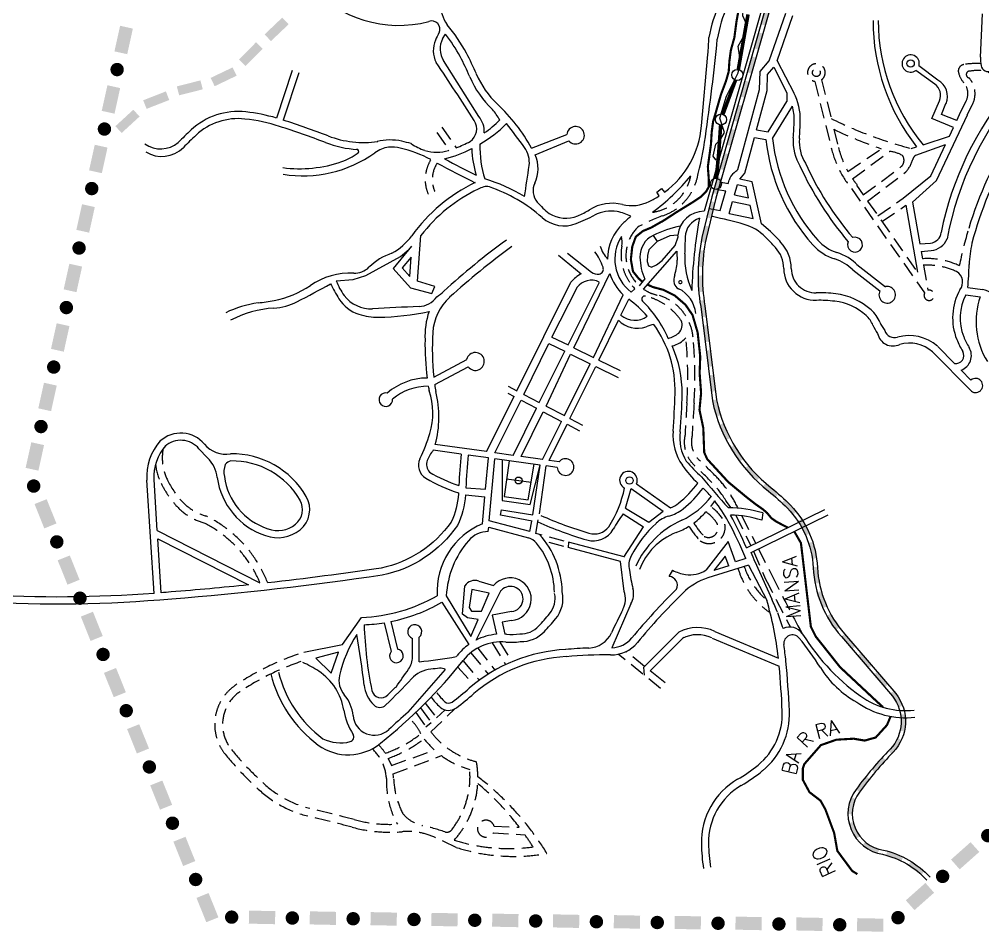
# Model space of a CAD drawing. Extents: x 578289 to 593263, y 7501070 to 7511782.
# Drawn here: x 583131 to 585824, y 7501201 to 7503750 of the extents above; entities that cross this region are included whole.
import ezdxf

# ---------------------------------------------------------------- set-up
doc = ezdxf.new("R2010")
doc.units = 0
doc.header["$LTSCALE"] = 170
doc.header["$MEASUREMENT"] = 0
doc.linetypes.add('HIDDEN', pattern=[0.375, 0.25, -0.125])
for name, color, linetype in [('ESTACAO', 5, 'CONTINUOUS'), ('L-FERREA', 6, 'CONTINUOUS'), ('LIMITE-BACIA', 3, 'CONTINUOUS'), ('LIMITE-PROJETO', 1, 'CONTINUOUS'), ('PROJECAO', 7, 'HIDDEN'), ('RIO', 4, 'CONTINUOUS'), ('RUA', 7, 'CONTINUOUS')]:
    doc.layers.add(name, color=color, linetype=linetype)
doc.styles.get("Standard").update_dxf_attribs({"font": 'ROMANSBR.SHX'})

# ---------------------------------------------------------------- blocks, each defined once
blk = doc.blocks.new('R')
at = {"layer": 'LIMITE-PROJETO', "const_width": 18.7}
blk.add_lwpolyline([(-75.2, 0.3, 1), (-93.9, 0.4, 1)], format="xyb", close=True, dxfattribs=at)
at = {"layer": 'LIMITE-PROJETO'}
blk.add_solid([(36.9, 17.7), (36.6, -18.8), (-36.4, 18.3), (-36.6, -18.3)], dxfattribs=at)
blk = doc.blocks.new('C')
at = {"layer": 'LIMITE-BACIA'}
blk.add_solid([(-33.9, -12.9), (-34, 12.9), (34.2, -12.6), (34, 13.2)], dxfattribs=at)
blk = doc.blocks.new('E')
at = {"layer": 'L-FERREA'}
blk.add_solid([(-22.9, -6), (-22.9, 6), (23.4, -6), (23.4, 6)], dxfattribs=at)

msp = doc.modelspace()

# ---------------------------------------------------------------- linework, layer by layer
at = {"layer": 'ESTACAO', "const_width": 10}
for points in [[(585168.3, 7503764.1), (585141.2, 7503610.4)], [(585133.2, 7503580.4), (585098.2, 7503484.9)], [(585091.8, 7503454.8), (585086.3, 7503376.1), (585079.7, 7503306)]]:
    msp.add_lwpolyline(points, dxfattribs=at)
at = {"layer": 'ESTACAO'}
for centre in [(585138.5, 7503595), (585092.9, 7503470.3), (585078.2, 7503290.5)]:
    msp.add_circle(centre, 15.5, dxfattribs=at)
at = {"layer": 'L-FERREA'}
for points in [[(585218.3, 7503785), (585067, 7503254.1), (585039.4, 7503140.5, 0.093451), (585035.9, 7502947.6), (585068.6, 7502684.6, 0.174693), (585225.5, 7502431.8, -0.03244), (585278.2, 7502384.2, -0.182834), (585350.4, 7502218, 0.171722), (585429.3, 7502025.4), (585571.8, 7501858.9, -0.372757), (585565.3, 7501710.5, 0.035928), (585470.2, 7501598.3, 0.563887), (585544.4, 7501417, -0.149687), (585668.3, 7501345, -0.149687)], [(585229.8, 7503781.8), (585078.6, 7503251), (585051.1, 7503137.8, 0.093483), (585047.8, 7502949.3), (585080.4, 7502686.6, 0.174384), (585232.9, 7502441.2, -0.03244), (585286.8, 7502392.6, -0.182834), (585362.4, 7502218.6, 0.171825), (585438.3, 7502033.3), (585581.1, 7501866.5, -0.37353), (585573.9, 7501702.2, 0.035957), (585479.9, 7501591.1, 0.565328), (585546.7, 7501428.8, -0.150146), (585677.1, 7501353.1, -0.150146)]]:
    msp.add_lwpolyline(points, format="xyb", dxfattribs=at)
at = {"layer": 'LIMITE-PROJETO', "const_width": 18.7}
for points in [[(583173.7, 7502455.2, 1), (583169.6, 7502436.9, 1)], [(583721.5, 7501250.1, 1), (583728.5, 7501232.8, 1)], [(585578.2, 7501240.2, 1), (585596.9, 7501239.8, 1)]]:
    msp.add_lwpolyline(points, format="xyb", close=True, dxfattribs=at)
at = {"layer": 'LIMITE-PROJETO'}
for points in [[(583165, 7502568.5), (583200.7, 7502560.6), (583149.2, 7502497), (583184.9, 7502489.1)], [(583626.8, 7501295.2), (583660.6, 7501308.9), (583654.1, 7501227.2), (583688, 7501240.9)], [(585472.8, 7501202.2), (585473.5, 7501238.7), (585546.1, 7501200.7), (585546.8, 7501237.2)]]:
    msp.add_solid(points, dxfattribs=at)
at = {"layer": 'PROJECAO'}
for p, q in [((585354.8, 7503577), (585401.8, 7503388)), ((585373.8, 7503581.3), (585400.8, 7503472.9)), ((584298.6, 7503434.4), (584332.4, 7503384.6)), ((584312.4, 7503449.1), (584352.6, 7503391.6)), ((585408.2, 7503442.9), (585420.9, 7503392.1)), ((585447.5, 7503325.2), (585540.8, 7503388.8)), ((585460.5, 7503304.6), (585563.9, 7503381.2)), ((585490.5, 7503259.4), (585595.6, 7503338)), ((585502.5, 7503242.2), (585609.5, 7503323.9)), ((585457.1, 7503277.4), (585661.6, 7502985.6)), ((585471, 7503287.2), (585490.5, 7503259.4)), ((585531, 7503201.5), (585602.1, 7503250.2)), ((585502.5, 7503242.2), (585641.9, 7503043.3)), ((585542.3, 7503185), (585609, 7503230.6)), ((585658.7, 7503062.9), (585670.9, 7502993.1)), ((585134.4, 7502364.4), (585176.1, 7502279.6)), ((585150.8, 7502362.9), (585189.5, 7502286.1)), ((584654.2, 7502292.5), (584575.1, 7502313.3)), ((584653.7, 7502277.2), (584601.9, 7502290.8)), ((585183.7, 7502264), (585217.5, 7502186.1)), ((585197.3, 7502270.7), (585235.4, 7502195.1)), ((584453, 7502007.8), (584490.8, 7501947.1)), ((584475, 7502010.3), (584508.4, 7501955)), ((584393.9, 7501980.3), (584441.7, 7501920.2)), ((584412.7, 7501992.9), (584461, 7501931.7)), ((584879.3, 7501942.2), (584827.6, 7501984)), ((584371.8, 7501958.1), (584417.3, 7501903.5)), ((584923.9, 7501880.5), (584805.4, 7501976.3)), ((584357.2, 7501940.1), (584401.4, 7501891.3)), ((584252.4, 7501826), (584282.4, 7501785.8)), ((584265.7, 7501839.3), (584297.1, 7501798.8)), ((584281.6, 7501759), (584349.4, 7501824.1)), ((584297.1, 7501798.8), (584321.9, 7501820.6)), ((584239.5, 7501813.6), (584267.7, 7501772.9)), ((584267.7, 7501772.9), (584282.4, 7501785.8)), ((584162, 7501684.9), (584172.2, 7501665.4)), ((584172.2, 7501665.4), (584292.1, 7501708.3)), ((584176.5, 7501641.6), (584311.1, 7501692.8)), ((584458.5, 7501495.4), (584529, 7501493)), ((584456.6, 7501477.2), (584544.7, 7501471.6))]:
    msp.add_line(p, q, dxfattribs=at)
msp.add_circle((585359.3, 7503601.4), 11, dxfattribs=at)
for centre, radius, start, end in [((585359.3, 7503601.4), 24.7, 305.8451, 259.427), ((585774.4, 7503605.8), 18.4, 100.0328, 194.122), ((585804.7, 7503434.1), 192.7, 85.802, 100.0328), ((585821.8, 7503617.7), 67.3, 194.122, 221.2007), ((585787.8, 7503596), 9.55, 78.0207, 260.3294), ((585808.9, 7503516.9), 90.5, 43.1165, 102.1972), ((585735.9, 7503542.5), 46.9, 333.4197, 41.2007), ((585735.9, 7503542.5), 66.9, 333.4197, 41.2007), ((585926.5, 7504537.6), 1187.4, 243.7221, 255.2588), ((585922.6, 7504513.1), 1187.4, 244.3285, 251.2428), ((585676.3, 7503456.2), 282.8, 193.957, 219.2036), ((585678.8, 7503456.2), 265.8, 193.957, 209.5246), ((585553.4, 7503284.5), 97.3, 61.3273, 83.8342), ((584370.2, 7503302.7), 104.3, 147.9041, 203.36), ((585580.3, 7503356.4), 24, 309.8189, 34.1591), ((585542.8, 7503382.9), 89.1, 318.4775, 344.4604), ((585648.2, 7503353.6), 20.3, 122.8716, 164.4604), ((584370.2, 7503302.7), 84.3, 146.986, 203.36), ((584882.9, 7503337.4), 127.7, 278.1903, 348.9239), ((584882.5, 7503341.2), 147.7, 288.9546, 345.7793), ((585678.8, 7503456.2), 265.8, 214.7634, 219.2036), ((585066, 7502806.9), 417.3, 108.9546, 119.5657), ((584940.2, 7503089.8), 113.2, 134.9904, 228.1956), ((586860, 7502840.3), 1123.2, 163.5751, 168.6329), ((584949.4, 7503092.7), 136.1, 169.8063, 219.7717), ((585669.6, 7502873), 208.7, 64.6707, 93.8902), ((585670.9, 7502875.6), 187.7, 64.6707, 93.8902), ((584940.2, 7503089.8), 113.2, 235.5077, 260.1615), ((584842.2, 7502812.5), 169, 34.7505, 76.4797), ((584880.1, 7502849.3), 135.2, 5.557, 72.4623), ((585674.5, 7502979.2), 14.4, 153.5181, 104.2615), ((583892.8, 7502753.2), 1107.1, 356.1543, 5.557), ((583892.8, 7502753.2), 1127.1, 356.1543, 5.557), ((591214.8, 7502261.1), 6231.3, 176.15435, 177.00792), ((591214.8, 7502261.1), 6211.3, 176.15435, 177.00792), ((585079.6, 7502569.1), 89.6, 166.5342, 227.5282), ((585079.6, 7502569.1), 69.6, 166.5342, 227.5282), ((583672.2, 7502525.1), 141.1, 169.8533, 206.1511), ((584257.1, 7501670.6), 1148.5, 44.1705, 47.5282), ((583672.2, 7502525.1), 161.1, 186.742, 206.1511), ((584257.1, 7501670.6), 1128.5, 44.1705, 47.5282), ((584858.6, 7502254.9), 309.9, 24.6113, 44.1705), ((583772.2, 7502574.2), 272.5, 206.1511, 221.923), ((583772.2, 7502574.2), 252.5, 206.1511, 221.923), ((584858.6, 7502254.9), 289.9, 31.3306, 44.1705), ((583693.4, 7502503.5), 166.7, 221.923, 254.1006), ((583693.4, 7502503.5), 146.7, 221.923, 254.1006), ((584988, 7502282), 131.2, 34.0402, 54.7208), ((583500.4, 7502048.1), 349.5, 21.4104, 64.0682), ((584988, 7502282), 111.2, 34.0402, 55.6813), ((583500.4, 7502048.1), 329.5, 22.8192, 64.0682), ((585214.4, 7502463.4), 247.7, 211.5422, 223.5796), ((585210.5, 7502462.5), 227.7, 211.6169, 223.5796), ((585059.5, 7502330.3), 44.9, 236.81, 34.0402), ((585057.8, 7502329.4), 26.9, 242.9954, 33.4107), ((585360.5, 7502289.5), 214.1, 198.5089, 229.1055), ((585360, 7502280.5), 228.9, 196.3514, 235.4543), ((591609.1, 7505407.7), 7137.6, 206.74989, 208.09644), ((591609.1, 7505407.7), 7157.6, 206.74989, 207.95649), ((584163.5, 7501245.5), 773.3, 109.0708, 123.4754), ((584163.5, 7501245.5), 751.3, 109.0708, 123.4754), ((583810.1, 7501779.9), 132.5, 123.4754, 219.3916), ((583810.1, 7501779.9), 110.5, 123.4754, 219.3916), ((584142.8, 7501703.1), 122.1, 24.6231, 49.9619), ((584032.7, 7502037.9), 359.9, 289.8335, 307.9041), ((584041.5, 7502024), 359.9, 289.5568, 307.8975), ((584457.2, 7501891.5), 246.6, 213.9096, 214.09), ((584457.2, 7501891.5), 246.6, 217.903, 227.9965), ((584467.4, 7501904.1), 235.7, 217.9835, 255.725), ((584418.3, 7502279.3), 897.5, 219.3916, 228.2595), ((584035.8, 7501621.6), 122.1, 3.3973, 47.7), ((584035.8, 7501621.6), 142.1, 33.1509, 45.5483), ((584418.3, 7502279.3), 919.5, 219.3916, 228.2595), ((584457.2, 7501891.5), 246.6, 233.6911, 254.2597), ((584153.4, 7501630), 259.9, 0.8696, 10.1205), ((584402.1, 7501619.7), 244.5, 177.8448, 208.9594), ((584151.8, 7501633.7), 239.4, 322.7159, 4.9113), ((583926.8, 7501001.9), 797.5, 31.5709, 52.4139), ((584009.5, 7501821.2), 283.5, 228.2595, 256.4799), ((584416.6, 7501639.5), 239.2, 182.7325, 206.9629), ((584153.4, 7501630), 259.9, 318.188, 356.7002), ((583918.7, 7501028.4), 767, 37.2823, 49.8889), ((584009.5, 7501821.2), 305.5, 228.2595, 256.4799), ((582776.5, 7496693.4), 4968.4, 75.0093, 76.4799), ((582776.5, 7496693.4), 4990.4, 75.0093, 76.4799), ((584278.2, 7501591.2), 95.9, 218.8097, 257.5936), ((584167.9, 7501889.5), 388.7, 255.0093, 272.9781), ((584132.3, 7500928), 583.1, 71.1417, 77.5936), ((584435.8, 7501488.7), 23.7, 16.6105, 331.0432), ((584167.9, 7501889.5), 410.7, 255.0093, 274.7628), ((584217.1, 7501299.2), 181.6, 66.3249, 94.7628), ((584326.4, 7501496.5), 17.6, 251.1417, 333.5918), ((583918.7, 7501028.4), 767, 32.2602, 35.2989), ((583688.9, 7500094.7), 1496.8, 63.6705, 66.3249), ((584499.5, 7501939.8), 506.6, 252.4948, 277.6944), ((584513.4, 7501939.8), 528.6, 252.3164, 280.1233)]:
    msp.add_arc(centre, radius, start, end, dxfattribs=at)
at = {"layer": 'RIO', "linetype": 'CONTINUOUS', "const_width": 6}
for points in [[(584926.9, 7503184.4), (584969.6, 7503212.1), (585013.2, 7503238.9), (585037, 7503254.7), (585050.9, 7503268.6), (585058.8, 7503282.4), (585058.8, 7503300.3), (585056, 7503338.4), (585064.7, 7503401.3), (585066.7, 7503435), (585070.7, 7503464.7), (585080.6, 7503498.3), (585092.5, 7503539.9), (585106.3, 7503576.6), (585114.3, 7503604.3), (585116.3, 7503634), (585120.2, 7503663.7), (585130.1, 7503699.4), (585136.1, 7503744.9), (585142, 7503776.6)], [(584873.5, 7503016.6), (584862.6, 7503025.9), (584846.7, 7503045.8), (584840.8, 7503079.4), (584844.7, 7503115.1), (584854.6, 7503142.8), (584874.5, 7503158.7), (584898.2, 7503168.6), (584927.7, 7503185.5)], [(585279.5, 7502330.1), (585264.1, 7502337.8), (585246.8, 7502347.1), (585233.5, 7502356.4), (585221.5, 7502371), (585210.8, 7502380.3), (585188.2, 7502396.3), (585164.3, 7502414.9), (585113.2, 7502457.2), (585054.3, 7502521.2), (585045.8, 7502540), (585043.2, 7502608.6), (585032.6, 7502659), (585037.1, 7502705.8), (585033, 7502761.8), (585034.7, 7502807.8), (585027.5, 7502875), (585013.2, 7502923.9), (584993.4, 7502952.7), (584963.6, 7502978.4), (584931.9, 7502994.3), (584902.2, 7503002.2), (584887.2, 7503009.1)], [(585545.9, 7501828.1), (585525.2, 7501846.9), (585425.3, 7501940.3), (585357.6, 7502025.6), (585343.9, 7502052.9), (585316.2, 7502286.8), (585297.3, 7502319.6)], [(585473.9, 7501361.7), (585459.5, 7501370.5), (585417.9, 7501426.6), (585409, 7501476.7), (585384.4, 7501542.8), (585370.9, 7501567), (585340.1, 7501590.6), (585321.3, 7501625.5), (585321.3, 7501656.2), (585325.6, 7501669.2), (585371.9, 7501722.1), (585415.1, 7501737.3), (585463.3, 7501740.1), (585494.3, 7501734.9), (585525.2, 7501743.5), (585556.7, 7501778.2), (585566.8, 7501802.5)]]:
    msp.add_lwpolyline(points, dxfattribs=at)
at = {"layer": 'RUA', "linetype": 'CONTINUOUS'}
for p, q in [((585227.6, 7503633.9), (585273.9, 7503767.6)), ((585250.1, 7503634.7), (585293.7, 7503760.8)), ((585817.7, 7503644.9), (585824, 7503765.4)), ((584314.4, 7503696), (584322.9, 7503709)), ((585038.1, 7503452.4), (585056, 7503652.3)), ((584415.8, 7503478.6), (584317.3, 7503635)), ((585202.2, 7503604.2), (585227.6, 7503633.9)), ((585250.1, 7503634.7), (585296.3, 7503544.8)), ((583894.2, 7503607.5), (583850.3, 7503474.5)), ((583913.1, 7503601.2), (583869.4, 7503468.6)), ((585200.8, 7503554.3), (585202.2, 7503604.2)), ((585221.7, 7503551.2), (585223, 7503596.2)), ((585223, 7503596.2), (585240.3, 7503616.5)), ((585240.3, 7503616.5), (585277, 7503545.1)), ((585690, 7503569.4), (585637.4, 7503607.5)), ((585699.1, 7503580.3), (585646.1, 7503620.5)), ((585140, 7503330.4), (585200.8, 7503554.3)), ((585191.9, 7503441.6), (585221.7, 7503551.2)), ((585277, 7503545.1), (585277, 7503521)), ((585224.3, 7503435.5), (585277, 7503521)), ((585682, 7503473.6), (585703.3, 7503522.8)), ((585708.6, 7503484.7), (585721.6, 7503514.9)), ((585763.2, 7503492.3), (585777.8, 7503521.5)), ((585236.8, 7503417.2), (585292.5, 7503507.6)), ((585751.7, 7503467.8), (585763.2, 7503492.3)), ((585781.1, 7503483.3), (585795.7, 7503512.6)), ((585742.6, 7503448.3), (585682, 7503473.6)), ((585695.5, 7503300.1), (585781.3, 7503483.8)), ((585751.7, 7503467.8), (585708.6, 7503484.7)), ((585191.9, 7503441.6), (585224.3, 7503435.5)), ((585731.2, 7503423.7), (585742.6, 7503448.3)), ((584563.3, 7503390.4), (584662.1, 7503428.2)), ((584573.1, 7503371.5), (584667.6, 7503411)), ((585159.1, 7503320.3), (585186.2, 7503420.3)), ((585186.2, 7503420.3), (585218, 7503414.3)), ((585657.4, 7503399.9), (585731.2, 7503423.7)), ((585624.3, 7503389.3), (585639.5, 7503394.1)), ((585637.2, 7503370.7), (585720.5, 7503400.8)), ((585679.3, 7503312.7), (585720.5, 7503400.8)), ((585112.4, 7503291.3), (585115.2, 7503300.9)), ((585145.6, 7503304), (585159.1, 7503320.3)), ((585179.8, 7503296.1), (585145.6, 7503304)), ((585602.1, 7503250.2), (585679.3, 7503312.7)), ((585628.1, 7503239.1), (585695.5, 7503300.1)), ((584913.1, 7503267.3), (584926.3, 7503277.7)), ((584926.3, 7503277.7), (584935, 7503267.3)), ((585083.3, 7503274.6), (585106.4, 7503270.6)), ((585088.9, 7503295.9), (585112.4, 7503291.3)), ((585130.7, 7503259.7), (585139.1, 7503288.3)), ((585139.1, 7503288.3), (585162.7, 7503283.5)), ((585169.8, 7503251.7), (585162.7, 7503283.5)), ((585206.2, 7503178.4), (585179.8, 7503296.1)), ((584920.1, 7503257.1), (584913.1, 7503267.3)), ((585090.4, 7503215.9), (585106.4, 7503270.6)), ((585130.7, 7503259.7), (585169.8, 7503251.7)), ((585059.8, 7503222.1), (585090.4, 7503215.9)), ((585115.5, 7503207.7), (585125.2, 7503240.8)), ((585125.2, 7503240.8), (585174.5, 7503230.8)), ((585182.7, 7503194), (585174.5, 7503230.8)), ((585609, 7503230.6), (585641.9, 7503043.3)), ((585628.1, 7503239.1), (585648.2, 7503122.6)), ((585115.5, 7503207.7), (585182.7, 7503194)), ((585231.4, 7503157.3), (585206.2, 7503178.4)), ((584244.6, 7503018.9), (584253.7, 7503145.8)), ((584903.4, 7503146.4), (584914.1, 7503129.2)), ((584950, 7503145.1), (584914.1, 7503129.2)), ((584972, 7503147), (584950, 7503145.1)), ((584964.6, 7503118.5), (584972.6, 7503142.5)), ((584972.6, 7503142.5), (584972, 7503147)), ((584228.1, 7503116.8), (584176.5, 7503053.9)), ((584914.1, 7503129.2), (584891.4, 7503106.5)), ((584928.7, 7503076), (584964.6, 7503118.5)), ((585648.2, 7503122.6), (585678.1, 7503125.1)), ((584099.7, 7503034.6), (584196.7, 7503087.8)), ((584196.7, 7503087.8), (584220.1, 7503107.1)), ((584226.6, 7503086), (584201.5, 7503055.5)), ((584222.7, 7503032), (584226.6, 7503086)), ((584638.5, 7503091.6), (584702.2, 7503039)), ((584663.6, 7503096.9), (584730.7, 7503043.9)), ((584876.1, 7502996.4), (584969.5, 7503102.6)), ((584887.4, 7503090.6), (584886.1, 7503073.3)), ((584891.4, 7503106.5), (584887.4, 7503090.6)), ((585651.8, 7503101.8), (585679.9, 7503104.2)), ((585651.8, 7503101.8), (585655.5, 7503081.2)), ((584886.1, 7503073.3), (584890.1, 7503061.3)), ((584890.1, 7503061.3), (584898.1, 7503057.3)), ((584898.1, 7503057.3), (584912.7, 7503064)), ((584912.7, 7503064), (584928.7, 7503076)), ((585472.5, 7503064.9), (585552.9, 7503003.2)), ((584064.3, 7503023.5), (584099.7, 7503034.6)), ((584176.5, 7503053.9), (584225, 7503000.4)), ((584201.5, 7503055.5), (584222.7, 7503032)), ((584681, 7502832.3), (584782, 7503040.2)), ((585461, 7503049.9), (585537, 7502991.4)), ((584017.5, 7503019.9), (584064.3, 7503023.5)), ((584293, 7503003.5), (584244.6, 7503018.9)), ((584284.8, 7502983.9), (584293, 7503003.5)), ((584522.1, 7502712.2), (584673.3, 7503015.8)), ((584665.1, 7502840.3), (584752.7, 7503016.2)), ((584864.7, 7503005.4), (584879.4, 7503024.1)), ((584225, 7503000.4), (584284.8, 7502983.9)), ((584619.8, 7502862), (584690.3, 7503000.6)), ((584736, 7502805.5), (584819.2, 7502980.7)), ((584851.9, 7502997.2), (584841.8, 7502987.7)), ((585777, 7502980.6), (585817.3, 7502975)), ((585782.5, 7503001), (585823.4, 7502995.3)), ((584813.2, 7502923.8), (584834.8, 7502968)), ((584751.6, 7502797.9), (584806.2, 7502909.6)), ((584542.1, 7502701.8), (584611.1, 7502844.5)), ((584611.1, 7502844.5), (584656.4, 7502822.8)), ((584619.8, 7502862), (584665.1, 7502840.3)), ((584584.9, 7502679.4), (584656.4, 7502822.8)), ((584603.9, 7502669.5), (584672.3, 7502814.7)), ((584672.3, 7502814.7), (584727.3, 7502788)), ((584681, 7502832.3), (584736, 7502805.5)), ((585683.5, 7502821.1), (585790.9, 7502712.7)), ((585698.4, 7502835.8), (585745.1, 7502788.8)), ((584290, 7502750.7), (584381.9, 7502799.8)), ((584655, 7502642.8), (584727.3, 7502788)), ((584751.6, 7502797.9), (584810.9, 7502768.8)), ((584292.5, 7502729.4), (584386.1, 7502779.4)), ((584670.3, 7502634.8), (584742.9, 7502780.4)), ((584742.9, 7502780.4), (584805.3, 7502749.8)), ((585763.8, 7502769.9), (585791.3, 7502742.1)), ((584498, 7502724.8), (584522.1, 7502712.2)), ((584437.4, 7502542.2), (584514.2, 7502696.3)), ((584461, 7502538.9), (584534.2, 7502685.8)), ((584496.7, 7502705.4), (584514.2, 7502696.3)), ((584534.2, 7502685.8), (584577, 7502663.5)), ((584542.1, 7502701.8), (584584.9, 7502679.4)), ((584511.5, 7502531.9), (584577, 7502663.5)), ((584533.8, 7502528.8), (584596, 7502653.6)), ((584596, 7502653.6), (584647, 7502626.9)), ((584603.9, 7502669.5), (584655, 7502642.8)), ((584594, 7502520.4), (584647, 7502626.9)), ((584670.3, 7502634.8), (584705.7, 7502616.3)), ((584612.1, 7502517.9), (584662.4, 7502618.9)), ((584662.4, 7502618.9), (584697.2, 7502600.7)), ((583633.7, 7502550.5), (583657.5, 7502524.6)), ((584366.5, 7502535.5), (584288.6, 7502546.3)), ((584437.4, 7502542.2), (584293.9, 7502562.1)), ((584442.6, 7502524.9), (584386.3, 7502532.7)), ((584434.8, 7502437.3), (584442.6, 7502524.9)), ((584444.9, 7502349.2), (584460.2, 7502522.4)), ((584587.5, 7502504.8), (584460.2, 7502522.4)), ((584511.5, 7502531.9), (584461, 7502538.9)), ((584481.2, 7502519.5), (584481.2, 7502405.8)), ((584594, 7502520.4), (584533.8, 7502528.8)), ((584640.3, 7502514), (584612.1, 7502517.9)), ((584500.9, 7502516.8), (584486.5, 7502416.8)), ((584554.1, 7502407.9), (584570.6, 7502507.1)), ((584559.8, 7502394.4), (584587.5, 7502504.8)), ((584566.5, 7502366), (584587.5, 7502504.8)), ((584585.8, 7502368), (584604.3, 7502502.4)), ((584635, 7502498.2), (584604.3, 7502502.4)), ((583517, 7502322.1), (583508, 7502464.2)), ((584493.6, 7502465.8), (584562.2, 7502456.9)), ((583508.2, 7502146.3), (583488, 7502462.9)), ((584379.5, 7502440.8), (584434.8, 7502437.3)), ((584826, 7502384.7), (584841.7, 7502439.2)), ((584841.7, 7502439.2), (584931.4, 7502375.7)), ((584856.5, 7502452.5), (584951.9, 7502385)), ((584378.5, 7502421.2), (584433, 7502416.3)), ((584426.3, 7502340.7), (584433, 7502416.3)), ((584486.5, 7502416.8), (584554.1, 7502407.9)), ((584481.2, 7502405.8), (584559.8, 7502394.4)), ((584826, 7502384.7), (584891.2, 7502344.8)), ((584476.7, 7502365.1), (584479.6, 7502379.6)), ((584564.5, 7502347.7), (584476.7, 7502365.1)), ((584479.6, 7502379.6), (584566.5, 7502366)), ((584818.9, 7502368.5), (584876, 7502331.9)), ((584891.2, 7502344.8), (584931.4, 7502375.7)), ((585164, 7502273.7), (585382.6, 7502380.5)), ((585176.8, 7502260.7), (585392.3, 7502366)), ((585209.8, 7502370.9), (585206.8, 7502350.8)), ((584442.3, 7502319.2), (584443.4, 7502331.5)), ((584443.4, 7502331.5), (584554.9, 7502301.4)), ((584558.5, 7502319.4), (584444.9, 7502349.2)), ((584558.5, 7502319.4), (584564.2, 7502347.8)), ((584575.1, 7502313.3), (584581.9, 7502351.6)), ((584821.5, 7502247.3), (584876, 7502331.9)), ((583517, 7502322.1), (583804.1, 7502175.9)), ((583528.1, 7502147.9), (583518.5, 7502298.9)), ((583518.5, 7502298.9), (583771.8, 7502169.9)), ((584666.6, 7502289.3), (584665.3, 7502274.2)), ((584822.4, 7502248.3), (584666.6, 7502289.3)), ((585113.2, 7502290.7), (585051.4, 7502211.6)), ((585133.1, 7502234.7), (585113.2, 7502290.7)), ((584811.8, 7502235.6), (584665.3, 7502274.2)), ((585104.5, 7502250.5), (585073.1, 7502210.3)), ((585114.2, 7502223.3), (585104.5, 7502250.5)), ((584822.4, 7502151.8), (584811.8, 7502235.6)), ((585169.6, 7502225.3), (585056.2, 7502189.4)), ((585114.2, 7502223.3), (585073.1, 7502210.3)), ((585162.1, 7502243.9), (585133.1, 7502234.7)), ((585169.6, 7502225.3), (585220.4, 7502127.6)), ((585186.9, 7502235.3), (585234.9, 7502129.6)), ((584948, 7502193.3), (584957.7, 7502210.6)), ((584415.8, 7502180.7), (584457.3, 7502168.2)), ((584370.4, 7502088), (584377.2, 7502167.2)), ((584396.5, 7502156.6), (584388.8, 7502106.4)), ((584444.8, 7502146.9), (584396.5, 7502156.6)), ((584408.2, 7502015.5), (584478.6, 7502154.7)), ((584423.4, 7502096.2), (584444.8, 7502146.9)), ((584312.7, 7502121.2), (584387.8, 7502003.3)), ((584325, 7502139.6), (584393.6, 7502025.3)), ((584840.8, 7502117), (584787.7, 7501994.2)), ((584383.9, 7502077.4), (584370.4, 7502088)), ((584388.8, 7502106.4), (584395.5, 7502096.7)), ((584395.5, 7502096.7), (584423.4, 7502096.2)), ((584507.6, 7502095.8), (584453.5, 7502085.2)), ((584034.5, 7502003.2), (584088, 7502079.1)), ((584151.6, 7502064.2), (584170.9, 7501983.8)), ((584169.9, 7502067.5), (584188.5, 7501990.5)), ((584413.8, 7502073.2), (584383.9, 7502077.4)), ((584393.6, 7502025.3), (584413.8, 7502073.2)), ((584453.5, 7502085.2), (584465.1, 7502031.8)), ((584507.6, 7502070.7), (584481.5, 7502065.8)), ((584481.5, 7502065.8), (584488.8, 7502032.2)), ((584877.5, 7501940.4), (584975, 7502037.9)), ((585075.5, 7502039.8), (585253.1, 7501965.6)), ((584895, 7501929.6), (584989.2, 7502023.7)), ((585067.8, 7502021.3), (585255.3, 7501943)), ((583926.4, 7501981.6), (584034.5, 7502003.2)), ((584023.7, 7501981.6), (583960.2, 7501965.4)), ((584003.4, 7501923.6), (584023.7, 7501981.6)), ((583960.2, 7501965.4), (584003.4, 7501923.6)), ((584878.5, 7501917.2), (584877.5, 7501940.4)), ((584936.4, 7501896.1), (584895, 7501929.6))]:
    msp.add_line(p, q, dxfattribs=at)
msp.add_lwpolyline([(585085.9, 7503355.2), (585078.2, 7503357.2), (585070.5, 7503368.3), (585078.5, 7503401), (585092.7, 7503416), (585102.7, 7503434.5), (585089.6, 7503474.1), (585108.1, 7503535.4), (585140.5, 7503601.1), (585146.8, 7503631.5), (585141, 7503675.1), (585160.9, 7503712), (585163.5, 7503727.4), (585162.6, 7503741), (585154.1, 7503759.8), (585155, 7503775.1), (585167.3, 7503792.4), (585224.2, 7503839.4), (585219.8, 7503826.3), (585045.8, 7503214.3)], dxfattribs=at)
at = {"layer": 'RUA', "linetype": 'CONTINUOUS', "const_width": 3.5}
msp.add_lwpolyline([(584974.9, 7503015.9, 1), (584983.4, 7503015.9, 1)], format="xyb", close=True, dxfattribs=at)
at = {"layer": 'RUA', "linetype": 'CONTINUOUS'}
for points in [[(583508.2, 7502146.3, -0.034627), (583023.4, 7502142.7, -0.057147), (582780, 7502186, -0.173603), (582553.9, 7502352.2, -0.11432), (582442.9, 7502763.5, -0.058252), (582441.2, 7502942.3, -0.036478)], [(584366.5, 7502535.5, 0.008334), (584359.9, 7502447.6, -0.100229)], [(584386.3, 7502532.7, 0.008786), (584379.5, 7502440.8, -0.102049)], [(584378.5, 7502421.2, -0.099321), (584355.8, 7502335.5, -0.193825), (584146, 7502197.2, -0.01781), (583557.5, 7502130.3, -0.038028), (583022.2, 7502122.7, -0.000131), (583021.6, 7502122.8, -0.174203)], [(584358.8, 7502427, 0.000224), (584358.7, 7502424.6, -0.100229), (584338.5, 7502345.6, -0.192182), (584142.5, 7502216.9, -0.00962), (583825.8, 7502175.7, -0.038028)], [(583771.8, 7502169.9, -0.006539), (583555.6, 7502150.2, -0.00197), (583528.1, 7502147.9, -0.057147)]]:
    msp.add_lwpolyline(points, format="xyb", dxfattribs=at)
for centre, radius in [((585622.8, 7503626.8), 10.2), ((584527, 7502461.6), 9.71), ((584836.9, 7502461.6), 10.1)]:
    msp.add_circle(centre, radius, dxfattribs=at)
for centre, radius, start, end in [((585466.5, 7503625), 414.4, 141.3316, 169.6873), ((585469.7, 7503630.1), 392.7, 142.0454, 170.4915), ((584191.8, 7504064.8), 331.5, 221.202, 284.7089), ((584432.2, 7503805), 126, 184.4276, 213.5891), ((584284.2, 7503723), 22.8, 333.2074, 111.1994), ((584377, 7503664.5), 70.1, 140.6058, 140.6058), ((583994.6, 7503451.1), 437.4, 27.8742, 40.5152), ((586087.9, 7503746.5), 570.3, 179.951, 218.1656), ((586087.9, 7503751.7), 556, 180.4836, 219.2566), ((584749.7, 7503487.9), 498.7, 153.2074, 155.8363), ((583994.6, 7503451.1), 417.4, 27.8742, 38.156), ((584359.3, 7503663.1), 70.8, 155.8363, 207.8027), ((584370, 7503668.1), 62.2, 153.3599, 212.1842), ((579717.3, 7504210.8), 5389.8, 351.5862, 354.5081), ((584293.8, 7503720.7), 765.3, 354.8734, 358.3892), ((583735.9, 7503313.6), 730.5, 22.8827, 27.9227), ((585622.8, 7503626.8), 24.2, 344.7988, 307.1473), ((575992.6, 7498075.1), 9990.7, 32.66778, 33.78031), ((583735.9, 7503313.6), 710.5, 22.8827, 27.9227), ((585924.9, 7503642), 107.2, 178.4715, 191.4447), ((584636.7, 7503693.8), 247.3, 202.8827, 226.9581), ((585839.8, 7503624.8), 20.4, 191.4447, 295.4572), ((584636.7, 7503693.8), 267.3, 202.8827, 226.9581), ((585668.2, 7503538), 38.2, 336.6007, 55.3105), ((585673.2, 7503534.8), 52.4, 337.7031, 60.8421), ((585151.3, 7503470.2), 163.1, 358.655, 27.2136), ((586586.2, 7502979.3), 895.6, 139.6355, 168.6853), ((586586.2, 7502979.3), 875.6, 138.1584, 169.6371), ((583743, 7503300.5), 192.3, 83.5905, 133.0092), ((583706.6, 7502976.3), 518.5, 73.91, 83.5905), ((584078.5, 7503217.6), 469.2, 32.4489, 36.7726), ((584131.9, 7503153.2), 492.3, 28.7957, 46.9581), ((585151.3, 7503470.2), 146.1, 358.655, 14.8267), ((583743, 7503300.5), 172.3, 83.5905, 133.0092), ((583706.6, 7502976.3), 498.5, 72.2356, 83.5905), ((583099, 7501079.8), 2510, 69.0913, 72.1249), ((584366.3, 7503444.3), 43.6, 305.0248, 32.6678), ((584365.5, 7503436.2), 65.8, 357.0936, 40.1748), ((584238.4, 7503704.8), 333.4, 305.3261, 315.0505), ((584475.2, 7503486.1), 822.4, 355.3154, 358.655), ((584475.2, 7503486.1), 839.4, 355.3154, 358.655), ((584454.2, 7502538), 1235, 133.0092, 135.3388), ((583099, 7501079.8), 2490, 69.0913, 72.2356), ((584223.9, 7503730.5), 382.6, 300.6631, 314.7694), ((582010.6, 7501535), 3141, 36.2456, 37.7732), ((584686.4, 7503426.5), 24.4, 219.5374, 175.9666), ((584782.4, 7503473.5), 256.6, 306.5096, 355.285), ((586860, 7502840.3), 1123.2, 148.0696, 163.1535), ((583526.5, 7503465.3), 77, 235.3881, 309.8093), ((584454.2, 7502538), 1215, 133.0092, 135.3388), ((584094.3, 7503685), 278.9, 249.0913, 278.0703), ((584168.3, 7503263.2), 150, 77.5825, 104.2947), ((584126.4, 7503072.5), 345.2, 73.1379, 77.5825), ((584238.4, 7503704.8), 333.4, 290.0173, 297.2895), ((583882.2, 7503594.7), 1179.7, 345.7793, 351.5862), ((585743.4, 7503472.5), 528.6, 186.3236, 221.7477), ((585743.4, 7503472.5), 509.6, 186.2316, 221.7477), ((585425.5, 7503408.2), 131.1, 175.3154, 211.7737), ((585425.5, 7503408.2), 114.1, 175.3154, 211.7737), ((583530.1, 7503451.3), 84.3, 237.4507, 315.3388), ((584094.3, 7503685), 298.9, 249.0913, 266.5351), ((584074.9, 7503381.5), 5.35, 307.976, 97.1874), ((584178.3, 7503303.2), 91, 99.1579, 125.4885), ((584168.3, 7503263.2), 130, 77.5825, 92.0137), ((584126.4, 7503072.5), 325.2, 61.4538, 77.5825), ((584307.9, 7503522.2), 144.4, 235.6918, 252.7934), ((584298.2, 7503490.7), 111.5, 252.7934, 287.2066), ((584223.9, 7503730.5), 382.6, 284.5826, 296.775), ((584223.9, 7503730.5), 362.6, 287.2066, 287.4148), ((584697.9, 7503399.5), 301.9, 181.9903, 196.2708), ((584715.4, 7503393.4), 296.5, 178.4399, 197.4859), ((584487.8, 7503351.1), 69.3, 352.3732, 36.2456), ((586860, 7502840.3), 1103.2, 150.4545, 165.0381), ((583914.8, 7503695.1), 362.2, 262.5104, 289.0382), ((583924, 7503659.8), 347, 260.8043, 305.4885), ((583981.8, 7503500.7), 156.6, 289.0382, 307.976), ((586419, 7507316.7), 4478.7, 242.0544, 243.3205), ((584487.6, 7503333), 93.8, 334.5467, 24.2315), ((586419, 7507316.7), 4498.7, 241.8903, 243.4102), ((582064.5, 7503675.6), 2514.2, 350.3648, 352.3732), ((584911.8, 7503598.2), 351.8, 308.1568, 310.4405), ((586169.8, 7503738), 944.3, 204.8635, 220.1783), ((586169.8, 7503738), 927.3, 204.8635, 220.1351), ((584306, 7502873), 449.5, 58.1455, 73.6517), ((584520.7, 7503718.4), 634.2, 306.8617, 320.2525), ((585154.4, 7503289.4), 40.9, 128.1568, 163.7159), ((584605.8, 7502875.4), 464, 115.5846, 144.3766), ((584605.8, 7502875.4), 444, 115.5846, 142.4695), ((584482.5, 7503124.9), 165.7, 108.6398, 114.3881), ((584437.4, 7503258.6), 24.6, 71.3602, 108.6398), ((584308, 7502874.9), 429.5, 48.4454, 71.3602), ((584616.8, 7503271.5), 49.4, 154.5467, 220.2351), ((584782.4, 7503473.5), 256.6, 295.317, 302.47), ((584733.6, 7503370.3), 202.3, 220.2351, 233.2744), ((584611, 7503399.1), 213.9, 292.3416, 302.1379), ((584788.4, 7503116.8), 119.5, 75.9832, 122.1379), ((584843, 7503335.8), 106.2, 255.9832, 297.515), ((584654.2, 7503265.5), 92.4, 228.4454, 291.6864), ((584659.1, 7503282), 87.3, 237.7865, 292.3416), ((584494.2, 7503667.9), 525.4, 291.6864, 297.8349), ((584785.4, 7503116.5), 98.1, 79.9148, 117.8349), ((584780.7, 7503090.2), 124.8, 61.4996, 79.9148), ((585911.2, 7502027.2), 1588.1, 132.4051, 133.4721), ((585046.2, 7503139.4), 74.8, 90.2731, 174.0606), ((585048.6, 7503140.6), 56, 106.6733, 178.1534), ((586269.6, 7502961.8), 1258.7, 169.3554, 178.6188), ((584812.3, 7501966.9), 1258.5, 74.0868, 78.2495), ((584912.6, 7503080.5), 136.7, 133.4721, 179.9946), ((585045.8, 7502856.7), 322.9, 101.9462, 116.1741), ((585119.8, 7503045.2), 137.2, 45.1243, 74.0868), ((584097.5, 7503239.6), 161.3, 297.8098, 324.3766), ((584912.6, 7503080.5), 116.7, 147.2824, 232.661), ((584754.1, 7503127.8), 62.4, 349.8063, 14.6351), ((584931.7, 7503087.3), 65.6, 115.5396, 181.7697), ((590395.6, 7502968.3), 5405.9, 178.1534, 178.6611), ((584616.3, 7502539.5), 850.8, 42.3678, 45.1243), ((584616.3, 7502539.5), 871.8, 42.3678, 45.1243), ((585467.4, 7503120.6), 20.7, 156.7543, 108.3172), ((585675.4, 7503157.7), 32.7, 274.7763, 355.2626), ((585675.4, 7503157.7), 53.7, 274.7763, 337.1016), ((585785.6, 7501370.6), 2186.1, 126.2531, 132.1775), ((585788.7, 7501368.5), 2166.1, 126.2531, 132.1775), ((584833.4, 7503137.2), 80.7, 194.7217, 224.6089), ((585179.3, 7503053.1), 88.7, 0.3994, 42.3678), ((585179.3, 7503053.1), 109.7, 0.3994, 42.3678), ((585452.2, 7503212.6), 138.2, 221.7477, 252.5756), ((585452.2, 7503212.6), 119.2, 221.7477, 252.5756), ((586071.4, 7503058.2), 285.1, 166.4392, 178.5795), ((584230.7, 7502931.8), 175, 109.321, 134.1638), ((584583.7, 7502991.3), 191.2, 20.229, 34.9515), ((585037.8, 7503090.6), 171.7, 181.7697, 202.7759), ((585915.4, 7503107.9), 945.9, 180.322, 181.8532), ((585234.7, 7503088.9), 243.5, 178.6611, 203.4006), ((585374.8, 7502965.9), 139.3, 44.2435, 72.5756), ((584068.6, 7503098.7), 57.7, 267.5197, 314.1638), ((584749.7, 7503052.5), 14.2, 280.8834, 20.229), ((584860.8, 7503073.8), 109.2, 339.8091, 1.8532), ((585374.8, 7502965.9), 120.3, 44.2435, 72.5756), ((584871.9, 7503088), 914.8, 354.5434, 358.5795), ((584057.5, 7502842.2), 199, 87.5197, 124.3509), ((584740.2, 7502962.2), 85.7, 116.2936, 141.2626), ((584747.3, 7503064.9), 26.8, 231.6616, 280.8834), ((584912.6, 7503080.5), 136.7, 197.1495, 226.8895), ((585001.8, 7503021.9), 41, 159.8091, 193.8279), ((585357.3, 7503054.4), 89.3, 180.3994, 271.2756), ((585357.3, 7503054.4), 68.3, 180.3994, 271.2756), ((585734.2, 7503015.8), 34, 321.2689, 59.937), ((583797.1, 7503223.3), 262.5, 280.2096, 304.3509), ((582787.6, 7505153.7), 2462.2, 297.0582, 299.5365), ((584463.8, 7503243.6), 517.4, 206.6489, 211.991), ((584161.7, 7503070.4), 152.8, 199.3121, 216.8591), ((584730.7, 7502971.4), 49.9, 63.8771, 144.1599), ((589486.6, 7506869.2), 6039.3, 219.77169, 219.87684), ((584983.3, 7503017.4), 22, 193.8279, 244.7859), ((585557.4, 7502980.5), 23.2, 151.8031, 101.2982), ((584113.8, 7503034.5), 93, 216.8591, 273.0549), ((584230.2, 7503078.2), 123.9, 303.2742, 315.0028), ((584879.7, 7502968.5), 8.65, 76.4797, 220.8739), ((584938.2, 7502921.5), 84, 4.6404, 64.7859), ((585367.3, 7502608), 378.1, 83.0034, 91.2756), ((585391.3, 7502803.8), 180.9, 48.0106, 83.0034), ((585901.8, 7502915.7), 161.7, 150.8043, 201.7739), ((585901.8, 7502915.7), 140.7, 152.5596, 201.7739), ((585815.4, 7502937.7), 58.1, 19.2007, 82.098), ((583840.2, 7502658.9), 301.7, 97.8576, 115.8738), ((583648.1, 7504050.2), 1102.7, 277.8576, 280.2096), ((583832.6, 7503107.9), 164.9, 273.7134, 297.0582), ((584111.8, 7503023.7), 102.3, 211.991, 252.296), ((584246, 7503011.9), 64.1, 272.3941, 324.4598), ((584431.4, 7502866.6), 144.5, 132.1775, 176.5884), ((584649.9, 7502713.5), 314.6, 41.2192, 54.0068), ((584644.3, 7502726.5), 328.9, 23.7155, 45.9208), ((585367.3, 7502608), 357.1, 83.0034, 91.2756), ((585391.3, 7502803.8), 159.9, 48.0106, 83.0034), ((586020.3, 7502905.7), 214.5, 161.1628, 211.3713), ((583863.2, 7502635.2), 308.7, 93.7134, 117.2243), ((584133.6, 7503092.1), 174.2, 252.296, 270.5481), ((584719.7, 7491682.1), 11275.5, 92.39406, 93.05494), ((584128.6, 7503622), 704.1, 270.5481, 282.1601), ((584469.1, 7502865.9), 203.8, 160.5783, 183.1508), ((584851.8, 7502968.5), 59.1, 229.2025, 306.1211), ((585446.8, 7502865.4), 76.9, 23.1008, 48.0106), ((585446.8, 7502865.4), 97.9, 23.1008, 48.0106), ((584859.1, 7502960.4), 73.3, 223.8842, 289.1711), ((585013.2, 7502517.1), 396, 105.8882, 109.1711), ((584649.9, 7502713.5), 314.6, 358.2538, 35.9019), ((584954.5, 7502895.6), 29.7, 312.5937, 26.4719), ((585634.6, 7502945.6), 127.3, 203.1008, 215.0407), ((585634.6, 7502945.6), 106.3, 203.1008, 217.6741), ((585044.2, 7502830.1), 758.4, 176.5884, 186.0082), ((584925.9, 7502932.7), 76.5, 284.848, 309.593), ((585573.5, 7502881.5), 44, 191.784, 295.1163), ((585578.5, 7502890.3), 29.6, 199.1707, 285.4568), ((585001.1, 7502841.2), 735.7, 178.9499, 187.2806), ((584933.6, 7502918.8), 84.5, 285.7772, 316.3593), ((585619.1, 7502748.3), 118.2, 48.5112, 106.106), ((585619.1, 7502748.3), 97.2, 48.5112, 106.106), ((585958.8, 7502938.5), 223, 201.7739, 211.3867), ((585958.8, 7502938.5), 202, 201.7739, 211.3867), ((584406.2, 7502794.2), 25, 216.375, 167.0272), ((584651.4, 7502704.1), 333, 359.8598, 23.6095), ((585749.3, 7502810.7), 22.3, 259.0748, 31.3867), ((585749.3, 7502810.7), 43.3, 289.5559, 31.3867), ((584273.2, 7502573.6), 174.4, 90.6049, 130.6172), ((585804.4, 7502727.2), 19.8, 222.3425, 131.2675), ((584155.8, 7502687.5), 18.9, 78.0154, 5.3437), ((584273.2, 7502570.5), 154.4, 89.4513, 129.7201), ((585001.1, 7502841.2), 735.7, 189.0963, 190.1057), ((584099.1, 7502649.6), 188.5, 342.5901, 19.3867), ((585044.2, 7502830.1), 758.4, 187.63, 189.1047), ((584019.2, 7502638.8), 285.2, 344.3959, 14.4746), ((582881.9, 7502767.4), 2083.5, 355.3823, 358.2538), ((582881.9, 7502767.4), 2103.5, 355.3823, 358.2538), ((585103.8, 7502587.9), 145.6, 175.3823, 215.1473), ((583638.1, 7502472.5), 150.4, 138.5589, 183.6455), ((583583, 7502507.6), 86.4, 40.242, 131.7815), ((583583, 7502507.6), 66.4, 40.242, 131.7815), ((583755.7, 7502757.3), 548.4, 334.6427, 342.5901), ((585099.4, 7502580.2), 122.1, 171.5977, 211.9385), ((583638.1, 7502472.5), 130.4, 138.5589, 183.6455), ((583709.8, 7502614.9), 79.8, 220.242, 278.9173), ((584365, 7502481.6), 100.1, 139.7754, 158.9387), ((583592.5, 7502458), 93.1, 7.4553, 45.7053), ((583725.9, 7502296), 240.2, 30.2517, 90.8806), ((584289.4, 7502504.3), 42.3, 154.6427, 238.9752), ((584300.6, 7502506.5), 31, 158.9387, 223.2393), ((584658.2, 7502499.2), 23.3, 182.644, 140.58), ((583765.9, 7502485.7), 62.6, 160.6529, 192.0312), ((583728.8, 7502488.4), 28.4, 102.7653, 140.5113), ((583725.9, 7502296), 220.2, 30.2517, 90.8806), ((585250.7, 7502691.4), 325.4, 215.1473, 226.8105), ((585262.7, 7502733.9), 344.8, 219.2811, 229.3954), ((583880.6, 7502495.7), 197.4, 187.4553, 252.0935), ((583880.6, 7502495.7), 177.4, 187.4553, 252.0935), ((584486.3, 7502831.5), 424.2, 238.9752, 252.5091), ((584486.3, 7502831.5), 404.2, 238.9752, 251.7816), ((584834, 7502462.6), 24.6, 335.988, 243.9746), ((586204.7, 7503405.5), 1493.9, 218.6665, 223.0854), ((584518.5, 7502502.3), 310.9, 326.888, 348.5242), ((584801.1, 7502618.4), 280.1, 308.1799, 324.1097), ((584801.1, 7502618.4), 300.1, 308.1799, 323.6448), ((584757.5, 7502153.1), 405, 40.6326, 45.2047), ((583870.5, 7502380.3), 72.7, 308.8149, 30.2517), ((584894.9, 7502543.5), 212, 294.4953, 323.7553), ((583870.5, 7502380.3), 52.7, 308.8149, 30.2517), ((584915.1, 7502473.5), 95.8, 292.5965, 308.1799), ((584863.1, 7502547.9), 256, 321.6502, 325.9059), ((584757.5, 7502153.1), 405, 28.5679, 38.3632), ((584540.9, 7501989.5), 701.9, 34.2849, 36.358), ((585114.5, 7502057.1), 327.9, 73.1138, 90.1583), ((585016.6, 7503324), 1050.9, 245.9922, 253.8159), ((585214.5, 7502086.6), 485.8, 144.5276, 150.538), ((584971.3, 7502277.8), 87.8, 106.0318, 133.0912), ((584915.1, 7502473.5), 115.8, 286.0318, 308.1799), ((584863.1, 7502547.9), 256, 306.8594, 317.1495), ((584188.9, 7501854.6), 1061.3, 23.2581, 28.7446), ((585114.5, 7502057.1), 307.9, 72.5603, 89.0712), ((583854, 7502400.8), 79, 249.8201, 308.8149), ((584505.5, 7502149.9), 206.6, 112.5319, 182.8215), ((585016.6, 7503324), 1070.9, 245.9922, 253.8159), ((584739.2, 7502361.4), 49.1, 251.555, 323.8906), ((585149.4, 7502087.4), 348.5, 133.0912, 151.9708), ((585090.4, 7502114.5), 259.5, 114.4953, 155.4666), ((584896.7, 7502501.7), 198.8, 290.8076, 302.4151), ((584198.6, 7501848.8), 1041.3, 22.3006, 28.5679), ((583854, 7502400.8), 99, 249.8201, 308.8149), ((584443.5, 7502244.5), 74.6, 90.9302, 139.0449), ((584397.7, 7502143.8), 251.6, 1.4868, 41.6432), ((584735.9, 7502356.9), 63.9, 253.8159, 330.538), ((585029.7, 7502151.6), 175.7, 110.8076, 159.6922), ((584579.9, 7502126.1), 255.3, 139.0449, 176.9796), ((584542.1, 7502257), 46.1, 40.0334, 73.8556), ((584397.7, 7502143.8), 229.6, 1.4868, 38.4869), ((584891.5, 7502224.7), 56.4, 151.9708, 194.4423), ((584198.6, 7501848.8), 1061.3, 21.2438, 22.8362), ((585228.8, 7502258.1), 394.8, 186.9113, 194.4724), ((585013.9, 7502323.4), 126, 243.4688, 260.6153), ((585006.5, 7502278.5), 80.5, 260.6153, 303.8192), ((584405, 7502149.6), 32.9, 70.8213, 147.7351), ((584502.9, 7502130), 59.5, 274.5067, 140.0078), ((584946.5, 7502168.8), 24.5, 334.4171, 86.4047), ((585109.5, 7502021.2), 176.5, 107.575, 134.5494), ((584504.3, 7502130.7), 35.1, 275.337, 137.0694), ((584562.5, 7502131.9), 66.6, 319.8785, 12.031), ((584562.5, 7502131.9), 88.6, 319.8785, 12.031), ((584759.6, 7502131.4), 66.1, 333.2177, 17.979), ((584791.8, 7502145.3), 56.6, 329.9871, 14.4724), ((586266.5, 7500845.8), 1845.8, 134.6822, 140.4281), ((586266.5, 7500845.8), 1825.8, 134.5494, 140.4281), ((584072, 7502532.9), 454.1, 272.0195, 300.0136), ((584076, 7502534.3), 476.1, 281.3795, 299.814), ((584327.4, 7501863.2), 931.3, 6.312, 16.4946), ((584516.6, 7501800.2), 790.2, 21.7706, 24.6429), ((583893.5, 7502695.7), 941.5, 317.0907, 319.8785), ((586938.6, 7501031.5), 2374.7, 153.2177, 154.9783), ((585808.5, 7502261.4), 582.9, 196.7715, 201.5132), ((584076, 7502534.3), 476.1, 272.3233, 279.1308), ((583893.5, 7502695.7), 963.5, 317.0907, 319.8785), ((585165.7, 7502091.5), 1070.9, 181.7628, 191.6658), ((584236.7, 7502039), 19.7, 309.6943, 251.3259), ((584505.6, 7502185.4), 154, 265.2921, 279.2733), ((584534.1, 7502100.2), 66.9, 266.8474, 317.0907), ((584534.1, 7502100.2), 88.9, 268.4469, 317.0907), ((584720, 7502067.1), 73.7, 272.3544, 334.9783), ((585027.2, 7501938.8), 112, 64.4436, 117.7583), ((585285.3, 7502010.4), 41.9, 33.3424, 117.0829), ((585834.6, 7502350.7), 604.3, 210.2539, 234.499), ((584374.6, 7501836.9), 357.3, 146.9874, 167.0771), ((581459.7, 7501585.4), 2653.1, 6.5891, 9.6818), ((581508.4, 7501993.8), 2722.1, 359.4601, 0.5583), ((581527.3, 7501996.5), 2722.1, 359.132, 0.5753), ((584479.8, 7501872.8), 137.7, 85.2921, 141.3912), ((584479.8, 7501872.8), 159.7, 95.2812, 116.6617), ((584479.8, 7501872.8), 159.7, 85.2921, 86.7666), ((584505.6, 7502185.4), 176, 265.2921, 278.5237), ((584785.3, 7502069.9), 95.8, 269.0932, 320.4281), ((584785.3, 7502069.9), 75.8, 271.8045, 320.4281), ((585027.2, 7501938.8), 92, 64.4436, 117.7583), ((585292.5, 7502006), 24.3, 39.3254, 186.5257), ((584697.8, 7501518.8), 793.1, 31.9665, 39.3254), ((584185.6, 7501971.5), 19.2, 140.126, 81.4942), ((584479.8, 7501872.8), 159.7, 125.1863, 141.3912), ((584681.8, 7501541.6), 448.3, 92.9007, 130.7498), ((584765.9, 7500845.7), 1148.6, 92.1433, 95.3777), ((584327.4, 7501863.2), 951.3, 5.6467, 8.4663), ((583810, 7501691.5), 285.4, 56.3017, 66.5094), ((583229.4, 7502871.3), 1462.6, 308.5706, 321.3912), ((584170.5, 7501968.7), 59.9, 325.0284, 359.4601), ((584169.4, 7502902.5), 950.6, 274.8095, 281.132), ((583229.4, 7502871.3), 1440.6, 321.2576, 321.3912), ((584681.8, 7501541.6), 428.3, 92.9007, 130.7498), ((584765.9, 7500845.7), 1128.6, 89.0932, 95.3777), ((582854.3, 7501717.6), 2431.6, 2.3589, 5.6467), ((584175.1, 7502004.7), 328.7, 193.8211, 233.5922), ((583878.2, 7501793.8), 162.4, 9.1319, 56.3017), ((574140, 7508984.7), 12300.6, 324.74401, 325.02845), ((575215.7, 7509814.6), 12043.8, 318.37308, 319.12847), ((584291.9, 7501846.3), 88.6, 96.6191, 136.4805), ((584567.2, 7499474.3), 2476.6, 96.053, 96.6191), ((584309, 7501908.8), 28.4, 60.7174, 96.053), ((582854.3, 7501717.6), 2411.6, 2.3589, 5.3634), ((585606.6, 7502086), 278.2, 211.9665, 241.0844), ((584175.1, 7502004.7), 350.7, 193.8211, 233.5922), ((584086.2, 7501903.1), 61.4, 167.0771, 221.0134), ((582025.9, 7503998.2), 3036.4, 314.5523, 316.4805), ((584187.3, 7501900.4), 92.6, 186.5891, 225.4477), ((584142.3, 7501880.2), 25.9, 191.6658, 317.8434), ((584307.3, 7501730.8), 196.6, 128.6472, 137.8434), ((583802.9, 7502561.6), 898.2, 306.8061, 310.7498), ((583964.2, 7501797), 100.3, 4.4427, 41.0134), ((584420.1, 7501954.7), 169.1, 215.5501, 228.3239), ((584420.1, 7501954.7), 149.1, 215.5501, 228.3239), ((583802.9, 7502561.6), 918.2, 306.8061, 310.7498), ((585608.5, 7502033.8), 215, 234.499, 276.4506), ((584214.6, 7501847.9), 178.2, 189.1319, 212.5071), ((584139.2, 7501851.6), 24.1, 225.4477, 314.5523), ((584331.5, 7501855.2), 35.9, 228.3239, 306.8061), ((584331.5, 7501855.2), 15.9, 228.3239, 306.8061), ((585079.3, 7501809.2), 204.7, 309.2793, 2.3589), ((585608.5, 7502033.8), 235, 234.499, 276.4506), ((584123.7, 7501809.4), 59.6, 184.4427, 312.7836), ((585898.8, 7499891.4), 2553.7, 131.1529, 132.7836), ((585079.3, 7501809.2), 184.7, 309.2793, 2.3589), ((584029.4, 7501840.2), 111.6, 243.7537, 283.8638), ((584052.9, 7501744.9), 13.4, 283.8638, 32.5071), ((584050.7, 7501835.9), 141, 233.5922, 309.9576), ((584916.4, 7502008.4), 442, 300.277, 309.2793), ((584035.8, 7501621.6), 142.1, 3.3973, 8.0839), ((584916.4, 7502008.4), 462, 300.277, 309.2793), ((585242.4, 7501450), 204.6, 120.277, 181.0622), ((585242.4, 7501450), 184.6, 120.277, 181.0622), ((585560.6, 7501455.9), 522.8, 181.0622, 188.605), ((585560.6, 7501455.9), 502.8, 181.0622, 188.605)]:
    msp.add_arc(centre, radius, start, end, dxfattribs=at)

# ---------------------------------------------------------------- block references
at = {"layer": 'L-FERREA'}
for p, rotation in [((585216.6, 7503757.3), 254.093547862592), ((585197.4, 7503690), 254.093547862592), ((585178.3, 7503622.7), 254.093547862592), ((585159.1, 7503555.4), 254.093547862592), ((585139.9, 7503488), 254.093547862592), ((585120.7, 7503420.7), 254.093547862592), ((585101.5, 7503353.4), 254.093547862592), ((585082.3, 7503286.1), 254.093547862592), ((585064.5, 7503218.4), 256.3642701216726), ((585048, 7503150.4), 256.3642701216726), ((585036.7, 7503081.4), 264.795523331831), ((585035.1, 7503011.5), 272.5893969627933), ((585042.6, 7502941.9), 277.083585899327), ((585051.3, 7502872.4), 277.083585899327), ((585059.9, 7502803), 277.083585899327), ((585068.5, 7502733.5), 277.083585899327), ((585079.6, 7502664.5), 284.9219927747754), ((585103, 7502598.6), 294.1884885673346), ((585136.7, 7502537.3), 303.4549843598938), ((585179.8, 7502482.3), 312.721480152453), ((585231.2, 7502434.9), 321.3785321285612), ((585283, 7502387.9), 314.0513394989973), ((585324.4, 7502331.7), 298.7462564352651), ((585349.6, 7502266.6), 283.441173371533), ((585358.2, 7502197.2), 276.7368961549913), ((585374.2, 7502129.2), 289.8455002921046), ((585405.3, 7502066.7), 302.9541044292179), ((585448.7, 7502011.9), 310.5714509434185), ((585494.3, 7501958.7), 310.5714509434185), ((585539.8, 7501905.5), 310.5714509434185), ((585584.3, 7501851.6), 301.8768767467701), ((585602.3, 7501785), 268.2968320841737), ((585580.4, 7501719.5), 234.7167874215774), ((585533.5, 7501667.6), 228.6068640459582), ((585489.1, 7501613.5), 232.5429311423285), ((585456, 7501552.6), 257.9987241270733), ((585463.8, 7501484.3), 294.9869113532549), ((585511.2, 7501434.4), 331.9750985794365), ((585577.6, 7501413.1), 339.2326224528791), ((585638.8, 7501379.6), 323.2427451252941)]:
    msp.add_blockref('E', p, dxfattribs=dict(at, rotation=rotation))
at = {"layer": 'LIMITE-PROJETO'}
for name, p, rotation in [('R', (583422.9, 7503692.5), 77.95899939472135), ('C', (583850.7, 7503722.1), 43.32733689091297), ('C', (583778.5, 7503652.9), 44.88516170087155), ('C', (583702.6, 7503589.5), 25.37769136818081), ('C', (583608, 7503558.6), 14.0099667128917), ('R', (583387.4, 7503526.3), 77.95899939472135), ('C', (583514.2, 7503524.3), 21.08649544915353), ('C', (583433.9, 7503465), 42.30175489824723), ('R', (583352, 7503360), 77.95899939472135), ('R', (583316.5, 7503193.8), 77.95899939472135), ('R', (583281, 7503027.5), 77.95899939472135), ('R', (583245.6, 7502861.2), 77.95899939472135), ('R', (583210.1, 7502695), 77.95899939472135), ('R', (583204.5, 7502368.4), 112.3590224407996), ('R', (583269.2, 7502211.1), 112.3590224407996), ('R', (583333.8, 7502053.9), 112.3590224407996), ('R', (583398.5, 7501896.7), 112.3590224407996), ('R', (583463.2, 7501739.5), 112.3590224407996), ('R', (583527.8, 7501582.3), 112.3590224407996), ('R', (585775.4, 7501412.9), 222.0305318491145), ('R', (583592.5, 7501425), 112.3590224407996), ('R', (585649.1, 7501299), 222.0305318491145), ('R', (583810.1, 7501240.5), 179.2885013548191), ('R', (583980.1, 7501238.4), 179.2885013548191), ('R', (584150.1, 7501236.3), 179.2885013548191), ('R', (584320, 7501234.2), 179.2885013548191), ('R', (584490, 7501232.1), 179.2885013548191), ('R', (584660, 7501230), 179.2885013548191), ('R', (584830, 7501227.9), 179.2885013548191), ('R', (585000, 7501225.8), 179.2885013548191), ('R', (585170, 7501223.7), 179.2885013548191), ('R', (585340, 7501221.5), 179.2885013548191)]:
    msp.add_blockref(name, p, dxfattribs=dict(at, rotation=rotation))

# ---------------------------------------------------------------- texts
at = {"layer": 'RIO'}
for s, rotation, p in [('MANSA', 94.0884, (585316.3, 7502077.7)), ('RA', 14.4345, (585361.2, 7501739.1)), ('R', 46.126, (585329.6, 7501711.1)), ('BA', 75.7533, (585300.7, 7501635.8)), ('RIO', 113.8206, (585415.5, 7501365.3))]:
    msp.add_text(s, height=40, rotation=rotation, dxfattribs=at).set_placement(p)

doc.saveas('drawing.dxf')
